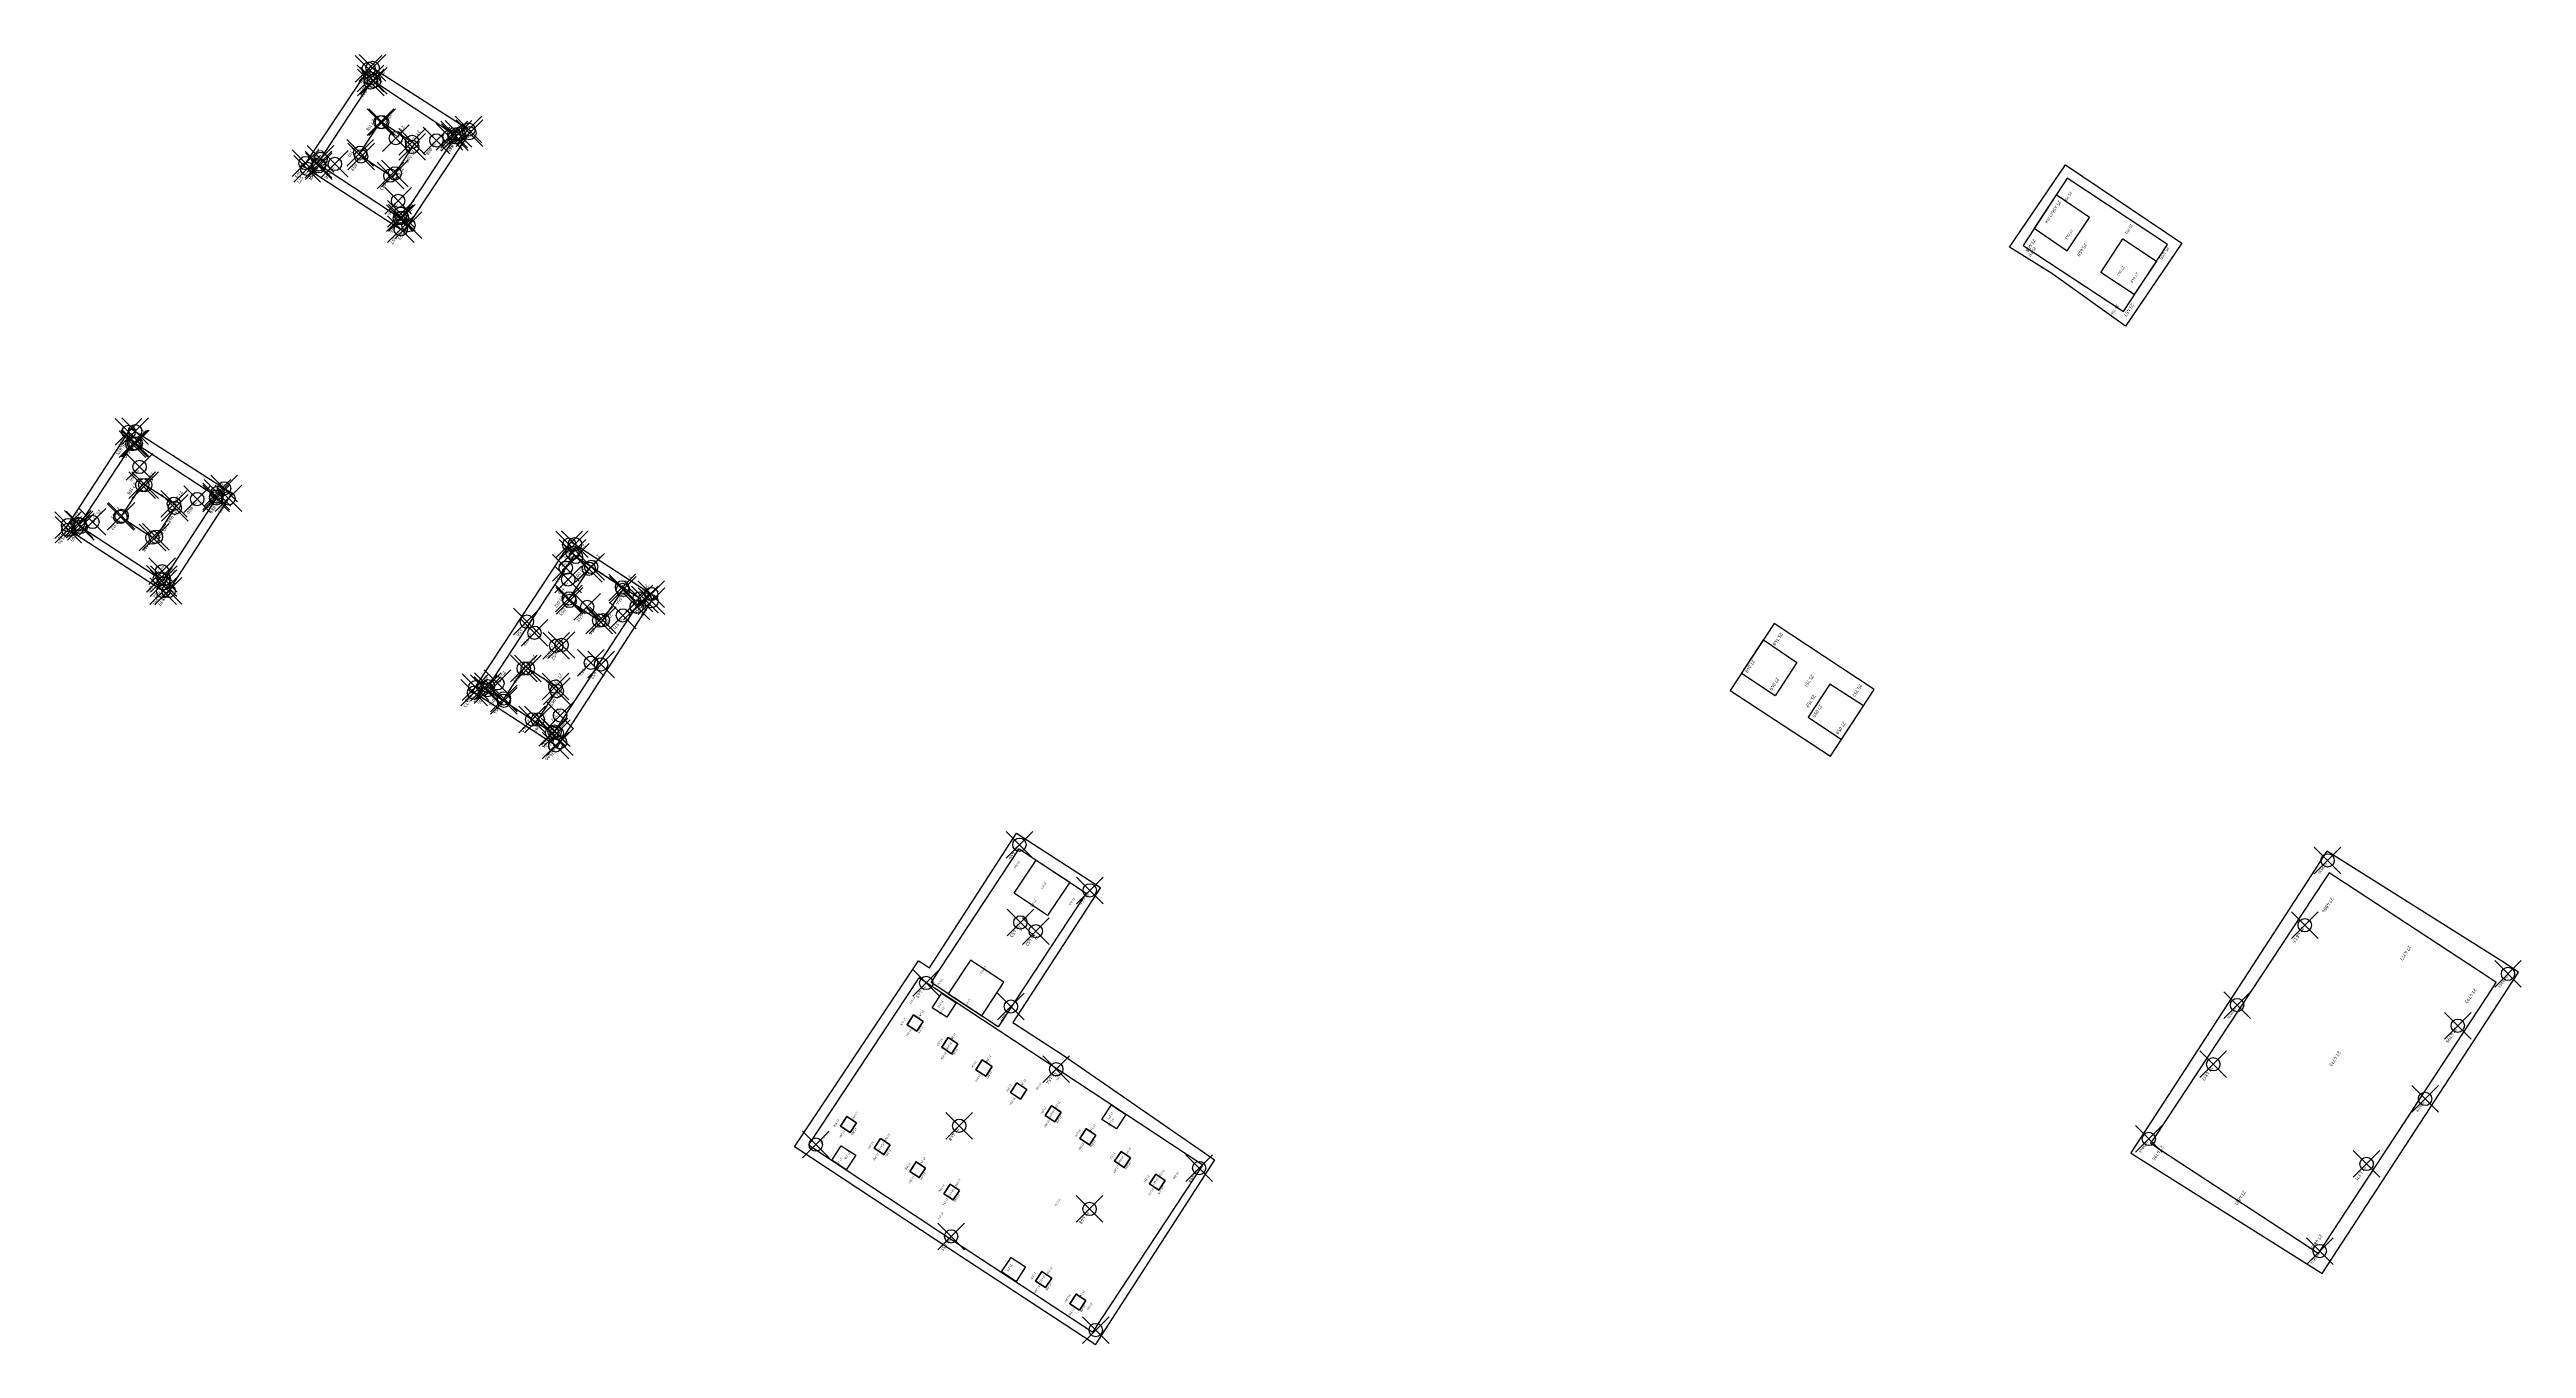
# Model space of a CAD drawing. Header units: millimetres. Extents: x 3214760 to 3224023, y 538957 to 542465.
# Drawn here: x 3221887.74 to 3221924.9, y 541092.93 to 541112.42 of the extents above; entities that cross this region are included whole.
import ezdxf

# ---------------------------------------------------------------- set-up
doc = ezdxf.new("R2010")
doc.units = ezdxf.units.MM
doc.header["$PDMODE"] = 35
doc.header["$PDSIZE"] = 0.2
doc.layers.add('Отметки фундамента', color=7, linetype='Continuous')
doc.layers.add('Фундамент', color=7, linetype='Continuous')
doc.styles.add('СПДС', font='isocpeur.ttf')

msp = doc.modelspace()

# ---------------------------------------------------------------- linework, layer by layer
at = {"layer": 'Отметки фундамента', "color": 2}
for p in [(3221892.52851652, 541112.1294207909, 53.8728), (3221892.588615022, 541112.1443345491, 53.8737), (3221892.558008919, 541111.9859794844, 53.8463), (3221893.875154282, 541111.1562347866, 53.8446), (3221894.025167861, 541111.218992862, 53.8615), (3221894.025277823, 541111.2191599201, 53.86140000000001), (3221894.04064833, 541111.1663030613, 53.9078), (3221891.582202669, 541110.7172075965, 53.8952), (3221891.608392896, 541110.6307710763, 53.9234), (3221891.782063194, 541110.6701759996, 53.8474), (3221893.009410448, 541109.9570036394, 53.845), (3221893.010500053, 541109.7240319399, 53.90340000000001), (3221893.126624149, 541109.7862306077, 53.9153), (3221888.926923832, 541106.6841147098, 53.853), (3221889.012102613, 541106.5086883001, 53.8456), (3221889.023575237, 541106.6947220576, 53.87869999999999), (3221890.261320766, 541105.7692678188, 53.8447), (3221890.360583637, 541105.8358607024, 53.8684), (3221890.425223756, 541105.6865238177, 53.8849), (3221888.017556168, 541105.2856532148, 53.8763), (3221888.022594503, 541105.2163717946, 53.8801), (3221888.164417958, 541105.304154695, 53.8498), (3221895.53961722, 541104.9921092867, 53.82229999999999), (3221895.623365, 541104.9991185158, 53.8356), (3221895.588251446, 541104.866836097, 53.8019), (3221889.446924621, 541104.2942866494, 53.8869), (3221889.452032293, 541104.411720936, 53.8483), (3221889.526399749, 541104.296805395, 53.9245), (3221896.769103519, 541104.2499936286, 53.8404), (3221895.807122439, 541104.0567741127, 53.7981), (3221896.672304254, 541104.1700466952, 53.7959), (3221896.77012304, 541104.1424136556, 53.8116), (3221894.904407844, 541103.8359172358, 53.80209999999999), (3221895.424422793, 541103.4857292539, 53.798), (3221896.01492756, 541103.1946154255, 53.7977), (3221894.110463679, 541102.7703209176, 53.8193), (3221894.13058761, 541102.8527301851, 53.834), (3221894.258964205, 541102.8404200193, 53.7999), (3221895.351531631, 541102.162568444, 53.7992), (3221895.397611373, 541102.0283217034, 53.8224), (3221895.3314809, 541101.9778711289, 53.8257), (3221902.293363852, 541100.4891632678, 53.7917), (3221902.293363852, 541100.4891632678, 53.7917), (3221921.92170717, 541100.253755846, 53.3395), (3221903.347449835, 541099.8039578827, 53.7898), (3221903.347449835, 541099.8039578827, 53.7898), (3221902.308143859, 541099.3221129513, 53.7994), (3221902.308143859, 541099.3221129513, 53.7994), (3221902.537952348, 541099.1910798701, 53.7976), (3221902.537952348, 541099.1910798701, 53.7976), (3221900.894275089, 541098.4139946762, 53.79290000000001), (3221900.894275089, 541098.4139946762, 53.79290000000001), (3221924.627950243, 541098.5506169411, 53.34430000000001), (3221902.164636769, 541098.060637559, 53.795), (3221902.164636769, 541098.060637559, 53.795), (3221920.562845905, 541098.0832143167, 53.3394), (3221902.846681278, 541097.119774606, 53.7999), (3221902.846681278, 541097.119774606, 53.7999), (3221923.384192493, 541096.6748836406, 53.34789999999999), (3221901.390499148, 541096.2712335035, 53.794), (3221919.239001589, 541096.0735039508, 53.3408), (3221899.237557511, 541095.987985988, 53.7968), (3221899.237557511, 541095.987985988, 53.7968), (3221904.99009955, 541095.6368536229, 53.7935), (3221903.346686234, 541095.0227714363, 53.794), (3221903.346686234, 541095.0227714363, 53.794), (3221901.268799347, 541094.6114657914, 53.7969), (3221901.268799347, 541094.6114657914, 53.7969), (3221921.802226166, 541094.3917142759, 53.3534), (3221903.437194697, 541093.2063229899, 53.7854)]:
    msp.add_point(p, dxfattribs=at)
at = {"layer": 'Отметки фундамента', "color": 1}
for p in [(3221892.563043001, 541111.926876963, 54.16769999999999), (3221892.606788845, 541111.9493220311, 54.1704), (3221892.706296539, 541111.33132132, 55.4638), (3221892.729059754, 541111.3326197735, 55.4605), (3221892.936350585, 541111.0922599569, 55.45329999999999), (3221893.179727589, 541111.0358594785, 55.4593), (3221893.181776871, 541110.9607638032, 55.4061), (3221893.544651686, 541111.0580811603, 54.1543), (3221893.743577287, 541111.1136653804, 54.1533), (3221893.811667031, 541111.1469037134, 54.1679), (3221893.820873289, 541111.1046888484, 54.2119), (3221891.77755151, 541110.6969697436, 54.224), (3221891.806941867, 541110.7789064075, 54.1612), (3221892.022717361, 541110.7043991174, 54.1541), (3221892.401400121, 541110.8728398102, 55.4653), (3221892.416585599, 541110.8184286786, 55.40510000000001), (3221892.921758604, 541110.563369539, 55.41979999999999), (3221892.854005092, 541110.5295507337, 55.4287), (3221892.970744548, 541110.1512580041, 54.1517), (3221892.998464091, 541109.8892648229, 54.22159999999999), (3221893.027010876, 541109.8975310832, 54.2373), (3221888.983975588, 541106.4997865866, 54.17139999999999), (3221889.033452182, 541106.5098397816, 54.2264), (3221889.091514087, 541106.158078449, 54.1458), (3221889.130913959, 541105.8860026138, 55.4543), (3221889.177369789, 541105.8861919865, 55.4116), (3221890.242940299, 541105.7158801007, 54.2329), (3221888.384558917, 541105.3317673475, 54.1432), (3221888.803535622, 541105.406643047, 55.4578), (3221888.822635161, 541105.4225643411, 55.45539999999999), (3221889.607945176, 541105.6056500012, 55.4144), (3221889.620152179, 541105.5436218698, 55.41389999999999), (3221889.956176064, 541105.6745357672, 54.1455), (3221890.242064904, 541105.6854491349, 54.2351), (3221888.191724545, 541105.2921667728, 54.1565), (3221888.208020173, 541105.2565390797, 54.1546), (3221889.283402664, 541105.0967687796, 55.454), (3221889.337632998, 541105.109678887, 55.403), (3221889.430007716, 541104.5917891675, 54.14239999999999), (3221895.486239891, 541104.644741944, 54.1449), (3221895.638606845, 541104.8074725238, 54.3299), (3221895.83243139, 541104.6310471984, 55.34749999999999), (3221895.86758432, 541104.6573525514, 55.3967), (3221889.397230814, 541104.4772434355, 54.15), (3221889.454955652, 541104.4760012128, 54.2228), (3221895.523025819, 541104.468365938, 54.1185), (3221896.330213734, 541104.349845601, 55.3975), (3221896.342865816, 541104.3112288322, 55.3997), (3221895.534401235, 541104.184088468, 55.3581), (3221895.543881328, 541104.1472004234, 55.39889999999999), (3221895.987464002, 541103.8525896597, 55.40189999999999), (3221896.041325347, 541103.8574820461, 55.40309999999999), (3221896.343743251, 541103.9300651795, 54.11660000000001), (3221896.549958947, 541104.0620202351, 54.2058), (3221896.593202323, 541104.1842823738, 54.3216), (3221895.01674408, 541103.6691927023, 54.1191), (3221895.344112397, 541103.4743025156, 54.1208), (3221894.854890613, 541103.1331977443, 55.3761), (3221894.915957659, 541103.1343049128, 55.3761), (3221895.864397794, 541103.2198312868, 54.11830000000001), (3221894.312476716, 541102.8102249675, 54.1615), (3221894.319072191, 541102.8678980089, 54.134), (3221894.461602048, 541102.9109199777, 54.1196), (3221895.330017563, 541102.8606831013, 55.3788), (3221895.3521476, 541102.794996638, 55.4108), (3221894.556202802, 541102.6848761163, 55.3612), (3221894.556579297, 541102.6490718112, 55.4097), (3221894.981913509, 541102.3683881315, 55.4064), (3221895.066800055, 541102.3656688861, 55.4062), (3221895.4006957, 541102.4291453266, 54.11830000000001), (3221895.282822198, 541102.1687663379, 54.14069999999999), (3221895.319335932, 541102.1853167838, 54.1269), (3221921.578449999, 541099.2804727602, 55.8297), (3221923.874168003, 541097.7732061011, 55.8259), (3221920.206362256, 541097.1933976598, 55.8277), (3221922.506031467, 541095.6981359149, 55.82309999999999)]:
    msp.add_point(p, dxfattribs=at)
at = {"layer": 'Фундамент', "color": 251, "true_color": 0x636466, "elevation": 53.846}
msp.add_lwpolyline([(3221893.062960573, 541109.6901058551), (3221894.060593275, 541111.196417659), (3221892.553613904, 541112.1668743864), (3221891.549711575, 541110.6687201383)], close=True, dxfattribs=at)
at = {"layer": 'Фундамент', "color": 18, "true_color": 0x000000}
for points, elevation in [([(3221892.586656902, 541111.9627293946), (3221893.837375588, 541111.1297824658), (3221893.014568398, 541109.8786108843), (3221891.76043371, 541110.7082941672)], 54.146), ([(3221892.380892033, 541110.8420012082), (3221892.713829451, 541111.3426487773), (3221893.215499889, 541111.0123037744), (3221892.885864002, 541110.5085106649)], 55.44599999999999)]:
    msp.add_lwpolyline(points, close=True, dxfattribs=dict(at, elevation=elevation))
at = {"layer": 'Фундамент'}
for points, elevation in [([(3221918.887140414, 541108.2717939819), (3221917.781448895, 541109.058056798), (3221917.149893071, 541109.4555437516), (3221917.987581674, 541110.6898232237), (3221919.735917638, 541109.5154559419)], 53.79599999999999), ([(3221890.474486865, 541105.762692067), (3221889.501795847, 541104.258764026), (3221887.987344262, 541105.2391921527), (3221888.960266341, 541106.7353901373)], 53.846), ([(3221889.003479014, 541106.5295154497), (3221890.256203272, 541105.7071737181), (3221889.438264389, 541104.4503539301), (3221888.18027788, 541105.2747187425)], 54.146), ([(3221888.809487628, 541105.4027995374), (3221889.145048394, 541105.9072510359), (3221889.644871694, 541105.581590478), (3221889.31566446, 541105.0759357165)], 55.44599999999999), ([(3221894.086538349, 541102.7858486454), (3221895.568052611, 541105.0352837377), (3221896.818849714, 541104.2174677845), (3221895.354963469, 541101.9626307564)], 53.79599999999999), ([(3221895.606781507, 541104.8282491117), (3221894.290661197, 541102.8246463805), (3221895.300723359, 541102.156932559), (3221896.61906098, 541104.1674010234)], 54.09600000000001), ([(3221913.614984671, 541103.8101811893), (3221912.959151457, 541102.8042345954), (3221914.462352383, 541101.8158827829), (3221915.119420743, 541102.8177635203)], 53.79599999999999), ([(3221900.970724637, 541098.4220505795), (3221902.290460796, 541100.4292001302), (3221903.296786801, 541099.7625825597), (3221901.975649353, 541097.7581473908)], 54.0962), ([(3221905.044275599, 541095.6803654848), (3221902.93077175, 541097.0778327107), (3221900.785487743, 541098.4922483647), (3221899.129011481, 541095.9827569932), (3221901.112145459, 541094.6688466201), (3221903.395580314, 541093.1724702178)], 55.626)]:
    msp.add_lwpolyline(points, close=True, dxfattribs=dict(at, elevation=elevation))
at = {"layer": 'Фундамент', "color": 1, "lineweight": 30, "elevation": 54.09600000000001}
msp.add_lwpolyline([(3221918.857962294, 541108.4898216858), (3221919.519680917, 541109.4973499796), (3221918.014296464, 541110.4901813319), (3221917.353699595, 541109.4825667666)], close=True, dxfattribs=at)
at = {"layer": 'Фундамент', "color": 1, "elevation": 55.396}
for points in [[(3221917.517070622, 541109.7394716581), (3221918.014611312, 541109.4024068017), (3221918.349531559, 541109.9000494701), (3221917.849739259, 541110.2418819527)], [(3221919.020561728, 541108.7467640653), (3221918.518419454, 541109.0769594844), (3221918.850457037, 541109.5810006631), (3221919.351976496, 541109.2440862549)]]:
    msp.add_lwpolyline(points, close=True, dxfattribs=at)
at = {"layer": 'Фундамент', "lineweight": 30}
for points, elevation in [([(3221895.52026374, 541104.1628863285), (3221896.022576402, 541103.8292693369), (3221896.356789583, 541104.3321807958), (3221895.855380571, 541104.6654643085)], 53.396), ([(3221913.632037513, 541102.7250539386), (3221913.128392819, 541103.0555243423), (3221913.455518885, 541103.5637860374), (3221913.956716419, 541103.2232142951)], 55.396), ([(3221894.539748493, 541102.6601786815), (3221895.042176023, 541102.3286201), (3221895.375728568, 541102.8304760524), (3221894.874069978, 541103.161985408)], 53.396), ([(3221914.125318779, 541102.4016163584), (3221914.627438459, 541102.0678228936), (3221914.958050875, 541102.5727021655), (3221914.452190159, 541102.8994224562)], 53.396), ([(3221902.251341715, 541100.6640513953), (3221903.507410746, 541099.844709063), (3221902.194913166, 541097.8227015587), (3221902.948736212, 541097.3297486055), (3221905.134165371, 541095.8198933435), (3221905.221647846, 541095.7610352736), (3221903.429927228, 541092.9849569035), (3221903.397319098, 541093.0064212475), (3221901.499653014, 541094.255032538), (3221898.944022167, 541095.9378097757), (3221898.918972958, 541095.9542984507), (3221900.781060111, 541098.7472727057), (3221900.854381413, 541098.6993251769), (3221900.941378053, 541098.6424348351)], 53.79599999999999), ([(3221902.251341715, 541100.6640513953), (3221903.507410746, 541099.844709063), (3221902.194913166, 541097.8227015587), (3221902.948736212, 541097.3297486055), (3221905.134165371, 541095.8198933435), (3221905.221647846, 541095.7610352736), (3221903.429927228, 541092.9849569035), (3221903.397319098, 541093.0064212475), (3221901.499653014, 541094.255032538), (3221898.944022167, 541095.9378097757), (3221898.918972958, 541095.9542984507), (3221900.781060111, 541098.7472727057), (3221900.854381413, 541098.6993251769), (3221900.941378053, 541098.6424348351)], 53.79599999999999), ([(3221903.048069131, 541099.9287359006), (3221902.715327598, 541099.4281237478), (3221902.212973367, 541099.7613672335), (3221902.54534146, 541100.259103361)], 55.396), ([(3221902.061099915, 541098.4255971271), (3221901.559652784, 541098.757028385), (3221901.223148609, 541098.2488724549), (3221901.727528341, 541097.9197344356)], 55.396)]:
    msp.add_lwpolyline(points, close=True, dxfattribs=dict(at, elevation=elevation))
at = {"layer": 'Фундамент', "elevation": 53.4114}
msp.add_lwpolyline([(3221921.797675247, 541100.2204666279), (3221919.278960559, 541096.3395553194), (3221918.970334307, 541095.8640147118), (3221919.019813796, 541095.8314461038), (3221921.808964217, 541094.0752919021), (3221921.840619673, 541094.0553604339), (3221921.92657903, 541094.1859532128), (3221924.772369649, 541098.5504935787), (3221924.787498989, 541098.5736971884), (3221924.536678049, 541098.7387936574), (3221921.958783179, 541100.3635562992), (3221921.910351322, 541100.3940813116), (3221921.797675247, 541100.2204666279)], dxfattribs=at)
at = {"layer": 'Фундамент', "color": 1, "elevation": 55.71989999999999}
msp.add_lwpolyline([(3221922.027450091, 541100.0100821202), (3221921.942668093, 541100.0658877016), (3221921.875426492, 541099.9637316595), (3221919.333119576, 541096.1093634625), (3221919.26631782, 541096.0078756529), (3221919.41583484, 541095.9094598985), (3221921.612256875, 541094.4688691777), (3221921.785078504, 541094.3551137609), (3221921.886628168, 541094.5093919374), (3221924.388283021, 541098.324553249), (3221924.451346077, 541098.4203610827), (3221924.338999489, 541098.4943103507), (3221922.027450091, 541100.0100821202)], dxfattribs=at)
at = {"layer": 'Фундамент', "color": 4, "ltscale": 20, "elevation": 28.346, "flags": 128}
for points in [[(3221901.344333407, 541098.1176355797), (3221901.20138315, 541097.90046002), (3221900.98420759, 541098.0434102778), (3221901.127157848, 541098.2605858375)], [(3221903.891969782, 541096.4407190934), (3221903.749019524, 541096.2235435334), (3221903.531843964, 541096.3664937913), (3221903.674794223, 541096.5836693512)], [(3221899.837857613, 541095.8289392954), (3221899.694907355, 541095.6117637358), (3221899.477731795, 541095.7547139936), (3221899.620682053, 541095.9718895534)], [(3221902.385493988, 541094.1520228091), (3221902.24254373, 541093.9348472493), (3221902.02536817, 541094.0777975072), (3221902.168318428, 541094.2949730671)]]:
    msp.add_lwpolyline(points, close=True, dxfattribs=at)
at = {"layer": 'Фундамент', "lineweight": 35}
for points, elevation in [([(3221900.849535621, 541097.8376660981), (3221900.753594006, 541097.6919078858), (3221900.608086381, 541097.7876845585), (3221900.704027996, 541097.9334427707)], 55.63259999999999), ([(3221901.369792673, 541097.49821317), (3221901.274290905, 541097.3531231903), (3221901.127613872, 541097.4496695951), (3221901.223115641, 541097.5947595749)], 55.6362), ([(3221901.882777419, 541097.1597160493), (3221901.787110708, 541097.0143754823), (3221901.6373431, 541097.1129561794), (3221901.733009811, 541097.2582967464)], 55.6328), ([(3221902.404666995, 541096.8161955836), (3221902.309000284, 541096.6708550166), (3221902.159232677, 541096.7694357136), (3221902.254899388, 541096.9147762806)], 55.64200000000003), ([(3221899.850532196, 541096.3153944251), (3221899.755415293, 541096.1708891488), (3221899.609072378, 541096.2672156302), (3221899.70418928, 541096.4117209065)], 28.346), ([(3221902.921491962, 541096.475529892), (3221902.826265098, 541096.3308575574), (3221902.681175118, 541096.4263593258), (3221902.776401982, 541096.5710316603)], 55.6364), ([(3221900.354273764, 541095.9828616709), (3221900.258991919, 541095.8381058074), (3221900.113985469, 541095.933552595), (3221900.209267313, 541096.0783084584)], 55.6407), ([(3221903.440562705, 541096.1302732864), (3221903.344511128, 541095.984348016), (3221903.197583508, 541096.0810593636), (3221903.293635086, 541096.2269846338)], 55.64379999999999), ([(3221900.885024814, 541095.6369802123), (3221900.790292778, 541095.4930596395), (3221900.648794547, 541095.5861972305), (3221900.743526584, 541095.7301178036)], 55.63909999999999), ([(3221903.961938413, 541095.7892459993), (3221903.865996798, 541095.6434877871), (3221903.721742108, 541095.7384397468), (3221903.817683724, 541095.8841979591)], 55.6393), ([(3221901.394664166, 541095.3014034244), (3221901.301196689, 541095.1594040199), (3221901.160450221, 541095.252046783), (3221901.253917697, 541095.3940461875)], 55.64199999999999), ([(3221904.481221665, 541095.4503143319), (3221904.385939819, 541095.3055584682), (3221904.242353363, 541095.400070581), (3221904.337635208, 541095.5448264446)], 55.6441), ([(3221902.777091191, 541093.9860882943), (3221902.683403791, 541093.8437547736), (3221902.53664323, 541093.9403561593), (3221902.63033063, 541094.08268968)], 55.6362), ([(3221903.289344262, 541093.6493896873), (3221903.194337321, 541093.5050514691), (3221903.047743817, 541093.6015428931), (3221903.142750758, 541093.7458811114)], 55.6368)]:
    msp.add_lwpolyline(points, close=True, dxfattribs=dict(at, elevation=elevation))

# ---------------------------------------------------------------- texts
at = {"layer": 'Отметки фундамента', "color": 2, "style": 'СПДС'}
for s, height, p in [('25.527', 0.05, (3221892.483827539, 541112.1069979243, 53.8728)), ('25.500', 0.05, (3221892.513319938, 541111.9635566178, 53.8463)), ('25.528', 0.05, (3221892.54392604, 541112.1219116825, 53.8737)), ('25.516', 0.05, (3221893.98047888, 541111.1965699955, 53.8615)), ('25.515', 0.05, (3221893.980588842, 541111.1967370536, 53.86140000000001)), ('25.499', 0.05, (3221893.830465301, 541111.1338119201, 53.8446)), ('25.562', 0.05, (3221893.995959348, 541111.1438801949, 53.9078)), ('25.549', 0.05, (3221891.537513688, 541110.6947847301, 53.8952)), ('25.577', 0.05, (3221891.563703915, 541110.6083482099, 53.9234)), ('25.501', 0.05, (3221891.737374212, 541110.6477531332, 53.8474)), ('25.456', 0.05, (3221917.88769929, 541110.1601673613, 53.802)), ('25.499', 0.05, (3221892.964721467, 541109.9345807729, 53.845)), ('25.557', 0.05, (3221892.965811071, 541109.7016090733, 53.90340000000001)), ('25.569', 0.05, (3221893.081935168, 541109.7638077412, 53.9153)), ('25.458', 0.05, (3221917.506794996, 541109.5856661005, 53.804)), ('25.458', 0.05, (3221918.27648041, 541109.5198450275, 53.8044)), ('25.455', 0.05, (3221919.510231366, 541109.4737209734, 53.8013)), ('25.457', 0.05, (3221918.977062886, 541108.6162397404, 53.8034)), ('25.507', 0.05, (3221888.88223485, 541106.6616918434, 53.853)), ('25.500', 0.05, (3221888.967413631, 541106.4862654336, 53.8456)), ('25.533', 0.05, (3221888.978886255, 541106.672299191, 53.87869999999999)), ('25.499', 0.05, (3221890.216631784, 541105.7468449523, 53.8447)), ('25.522', 0.05, (3221890.315894656, 541105.813437836, 53.8684)), ('25.539', 0.05, (3221890.380534774, 541105.6641009513, 53.8849)), ('25.530', 0.05, (3221887.972867187, 541105.2632303484, 53.8763)), ('25.504', 0.05, (3221888.119728977, 541105.2817318285, 53.8498)), ('25.534', 0.05, (3221887.977905522, 541105.1939489282, 53.8801)), ('25.476', 0.05, (3221895.494928239, 541104.9696864203, 53.82229999999999)), ('25.490', 0.05, (3221895.578676019, 541104.9766956491, 53.8356)), ('25.456', 0.05, (3221895.543562464, 541104.8444132305, 53.8019)), ('25.502', 0.05, (3221889.407343312, 541104.3892980695, 53.8483)), ('25.541', 0.05, (3221889.402235639, 541104.2718637828, 53.8869)), ('25.579', 0.05, (3221889.481710767, 541104.2743825285, 53.9245)), ('27', 0.05, (3221889.452353076, 541104.2388752617, 53.8869)), ('25.450', 0.05, (3221896.627615273, 541104.1476238287, 53.7959)), ('25.494', 0.05, (3221896.724414538, 541104.227570762, 53.8404)), ('25.456', 0.05, (3221894.859718863, 541103.8134943693, 53.80209999999999)), ('25.452', 0.05, (3221895.762433458, 541104.0343512462, 53.7981)), ('25.466', 0.05, (3221896.72543406, 541104.1199907892, 53.8116)), ('25.452', 0.05, (3221895.379733812, 541103.4633063872, 53.798)), ('25.452', 0.05, (3221895.970238578, 541103.172192559, 53.7977)), ('25.473', 0.05, (3221894.065774698, 541102.747898051, 53.8193)), ('25.488', 0.05, (3221894.085898629, 541102.8303073187, 53.834)), ('25.454', 0.05, (3221894.214275223, 541102.8179971528, 53.7999)), ('25.480', 0.05, (3221895.286791918, 541101.9554482624, 53.8257)), ('25.453', 0.05, (3221895.306842649, 541102.1401455774, 53.7992)), ('25.476', 0.05, (3221895.352922392, 541102.0058988369, 53.8224)), ('25.446', 0.05, (3221902.24867487, 541100.4667404013, 53.7917)), ('25.446', 0.05, (3221902.24867487, 541100.4667404013, 53.7917)), ('24.9935', 0.04, (3221921.885955985, 541100.2358175528, 53.3395)), ('25.444', 0.05, (3221903.302760854, 541099.7815350161, 53.7898)), ('25.453', 0.05, (3221902.263454877, 541099.2996900848, 53.7994)), ('25.453', 0.05, (3221902.263454877, 541099.2996900848, 53.7994)), ('11', 0.05, (3221902.313572314, 541099.2667015637, 53.7994)), ('25.452', 0.05, (3221902.493263367, 541099.1686570036, 53.7976)), ('25.452', 0.05, (3221902.493263367, 541099.1686570036, 53.7976)), ('12', 0.05, (3221902.543380803, 541099.1356684825, 53.7976)), ('25.447', 0.05, (3221900.849586107, 541098.3915718097, 53.79290000000001)), ('25.447', 0.05, (3221900.849586107, 541098.3915718097, 53.79290000000001)), ('24.9983', 0.04, (3221924.592199058, 541098.5326786479, 53.34430000000001)), ('25.449', 0.05, (3221902.119947787, 541098.0382146926, 53.795)), ('25.449', 0.05, (3221902.119947787, 541098.0382146926, 53.795)), ('24.9934', 0.04, (3221920.52709472, 541098.0652760237, 3.3441)), ('25.454', 0.05, (3221902.801992297, 541097.0973517394, 53.7999)), ('25.454', 0.05, (3221902.801992297, 541097.0973517394, 53.7999)), ('14', 0.05, (3221902.852109734, 541097.0643632184, 53.7999)), ('25.0019', 0.04, (3221923.348441309, 541096.6569453474, 28.346)), ('25.448', 0.05, (3221901.345810167, 541096.248810637, 53.794)), ('25.448', 0.05, (3221901.345810167, 541096.248810637, 53.794)), ('24.9948', 0.04, (3221919.203250404, 541096.0555656576, 53.3408)), ('25.448', 0.05, (3221904.945410569, 541095.6144307565, 53.7935)), ('25.448', 0.05, (3221903.301997253, 541095.0003485696, 53.794)), ('25.448', 0.05, (3221903.301997253, 541095.0003485696, 53.794)), ('25.451', 0.05, (3221901.224110366, 541094.5890429248, 53.7969)), ('25.0074', 0.04, (3221921.766474981, 541094.3737759826, 53.3534))]:
    msp.add_text(s, height=height, rotation=236.6461111018086, dxfattribs=at).set_placement(p)
at = {"layer": 'Отметки фундамента', "color": 1, "style": 'СПДС'}
for s, height, p in [('25.824', 0.05, (3221892.734933857, 541112.1082347278, 54.1704)), ('25.822', 0.05, (3221892.518354019, 541111.9044540965, 54.16769999999999)), ('27.118', 0.05, (3221892.590327452, 541111.38044585, 55.4638)), ('27.115', 0.05, (3221892.844778141, 541111.4703401594, 55.4605)), ('27.107', 0.05, (3221893.034889228, 541111.2874340358, 55.45329999999999)), ('27.113', 0.05, (3221893.269437023, 541111.2176198812, 55.4593)), ('25.822', 0.05, (3221893.902274306, 541111.3300281526, 54.1679)), ('25.815', 0.05, (3221891.777771159, 541110.943575873, 54.1612)), ('27.119', 0.05, (3221892.307463745, 541110.9887657986, 55.4653)), ('27.060', 0.05, (3221893.190185716, 541110.9183118863, 55.4061)), ('25.808', 0.05, (3221893.499962706, 541111.0356582938, 54.1543)), ('25.807', 0.05, (3221893.698888306, 541111.091242514, 54.1533)), ('25.866', 0.05, (3221893.826098204, 541111.0800555683, 54.2119)), ('25.878', 0.05, (3221891.732862529, 541110.6745468772, 54.224)), ('25.808', 0.05, (3221891.978028379, 541110.6819762508, 54.1541)), ('27.059', 0.05, (3221892.371896617, 541110.7960058119, 55.40510000000001)), ('27.083', 0.05, (3221892.809316111, 541110.5071278672, 55.4287)), ('27.074', 0.05, (3221893.021371509, 541110.6604570599, 55.41979999999999)), ('25.806', 0.05, (3221892.926055567, 541110.1288351375, 54.1517)), ('25.750', 0.04, (3221918.057383447, 541110.2937330634, 54.0961)), ('25.876', 0.05, (3221892.95377511, 541109.8668419564, 54.22159999999999)), ('25.891', 0.05, (3221893.149410646, 541110.0529122229, 54.2373)), ('27.048', 0.04, (3221917.77314901, 541109.9724970364, 55.3938)), ('27.043', 0.04, (3221918.072737274, 541109.7295553704, 55.3885)), ('25.752', 0.04, (3221918.966436298, 541109.8077882379, 54.0978)), ('25.751', 0.04, (3221917.517453371, 541109.4623556441, 54.0972)), ('27.047', 0.04, (3221918.84754759, 541109.1768294476, 55.39270000000001)), ('27.048', 0.04, (3221919.051881785, 541109.0811205844, 55.3935)), ('25.756', 0.04, (3221918.757894941, 541108.5973805866, 54.10160000000001)), ('25.825', 0.05, (3221888.850323149, 541106.535921641, 54.17139999999999)), ('25.880', 0.05, (3221889.141484246, 541106.7194366324, 54.2264)), ('25.800', 0.05, (3221889.046825106, 541106.1356555824, 54.1458)), ('27.066', 0.05, (3221889.275583519, 541106.080872445, 55.4116)), ('27.108', 0.05, (3221889.010738574, 541105.9275000166, 55.4543)), ('27.068', 0.05, (3221889.707985076, 541105.803104847, 55.4144)), ('25.800', 0.05, (3221889.911487083, 541105.6521129006, 54.1455)), ('25.889', 0.05, (3221890.254518843, 541105.6638879508, 54.2351)), ('25.887', 0.05, (3221890.328290466, 541105.9277353158, 54.2329)), ('25.811', 0.05, (3221888.163182597, 541105.4848094868, 54.1565)), ('25.797', 0.05, (3221888.481493668, 541105.5245047332, 54.1432)), ('27.112', 0.05, (3221888.75884664, 541105.3842201805, 55.4578)), ('27.109', 0.05, (3221888.767121328, 541105.5624832863, 55.45539999999999)), ('27.057', 0.05, (3221889.465201149, 541105.2763238841, 55.403)), ('27.068', 0.05, (3221889.619897714, 541105.5125940337, 55.41389999999999)), ('25.809', 0.05, (3221888.163331192, 541105.2341162132, 54.1546)), ('27.108', 0.05, (3221889.238713683, 541105.0743459132, 55.454)), ('25.984', 0.05, (3221895.752777708, 541105.0057409224, 54.3299)), ('25.796', 0.05, (3221889.422433817, 541104.6985307287, 54.14239999999999)), ('25.877', 0.05, (3221889.58332452, 541104.6397936008, 54.2228)), ('25.799', 0.05, (3221895.44155091, 541104.6223190775, 54.1449)), ('27.002', 0.05, (3221895.72712988, 541104.6643036441, 55.34749999999999)), ('27.051', 0.05, (3221895.963969109, 541104.8492544136, 55.3967)), ('27.052', 0.05, (3221896.43500674, 541104.5396663421, 55.3975)), ('25.804', 0.05, (3221889.307368455, 541104.4599569914, 54.15)), ('27.012', 0.05, (3221895.417747559, 541104.2310215511, 55.3581)), ('25.773', 0.05, (3221895.478336838, 541104.4459430714, 54.1185)), ('27.053', 0.05, (3221895.499192347, 541104.1247775567, 55.39889999999999)), ('27.054', 0.05, (3221896.346494184, 541104.2846042023, 55.3997)), ('25.860', 0.05, (3221896.678418201, 541104.2022605146, 54.2058)), ('25.976', 0.05, (3221896.690280484, 541104.4070297797, 54.3216)), ('27.056', 0.05, (3221895.94277502, 541103.8301667933, 55.40189999999999)), ('27.057', 0.05, (3221896.150323389, 541103.9649359457, 55.40309999999999)), ('25.771', 0.05, (3221896.29905427, 541103.907642313, 54.11660000000001)), ('25.773', 0.05, (3221894.949848166, 541103.6730055317, 54.1191)), ('25.775', 0.05, (3221895.285901709, 541103.4829509533, 54.1208)), ('25.748', 0.05, (3221913.709619124, 541103.6770675728, 54.0942)), ('25.788', 0.05, (3221894.284433532, 541103.0333900108, 54.134)), ('25.774', 0.05, (3221894.555609082, 541103.0996834936, 54.1196)), ('27.030', 0.05, (3221894.810201631, 541103.1107748777, 55.3761)), ('27.030', 0.05, (3221895.008587726, 541103.3382607066, 55.3761)), ('27.033', 0.05, (3221895.399769514, 541103.0658132654, 55.3788)), ('25.772', 0.05, (3221895.794817272, 541103.225034915, 54.11830000000001)), ('27.048', 0.05, (3221913.293887183, 541103.2678429778, 55.3939)), ('25.751', 0.05, (3221914.176907612, 541103.0469849478, 54.0971)), ('25.816', 0.05, (3221894.267787734, 541102.7878021012, 54.1615)), ('27.015', 0.05, (3221894.441060106, 541102.7628605501, 80.8112)), ('27.064', 0.05, (3221894.512984882, 541102.6445499292, 55.4097)), ('27.065', 0.05, (3221895.355171403, 541102.7627328166, 55.4108)), ('27.049', 0.05, (3221913.65716217, 541103.0014445795, 55.3953)), ('25.752', 0.05, (3221914.204490851, 541102.7467714656, 54.09749999999999)), ('25.752', 0.05, (3221914.901321914, 541102.9051276877, 54.09839999999999)), ('27.060', 0.05, (3221894.921688427, 541102.373734304, 55.4064)), ('27.060', 0.05, (3221895.114030616, 541102.3619859454, 55.4062)), ('25.772', 0.05, (3221895.37487752, 541102.5346770723, 54.11830000000001)), ('25.781', 0.05, (3221895.443831248, 541102.3340671831, 28.3322)), ('27.055', 0.05, (3221914.301465345, 541102.5955645595, 55.4011)), ('27.058', 0.05, (3221914.653265267, 541102.3425527834, 55.4039)), ('25.795', 0.05, (3221895.238133217, 541102.1463434714, 54.14069999999999)), ('1', 0.05, (3221895.288250654, 541102.1133549503, 54.14069999999999)), ('25.766', 0.03, (3221902.279772891, 541100.2500757354, 54.1121)), ('27.056', 0.03, (3221902.524528844, 541099.670314704, 55.4023)), ('27.057', 0.03, (3221902.677480252, 541099.9366962288, 55.40309999999999)), ('25.765', 0.03, (3221903.104831742, 541099.6998187196, 54.1106)), ('27.4804', 0.05, (3221921.97286837, 541099.7025358703, 55.8264)), ('27.4837', 0.05, (3221921.533761019, 541099.2580498937, 55.8297)), ('27.4777', 0.05, (3221923.139305082, 541098.9804913234, 55.8237)), ('27.075', 0.03, (3221901.772530365, 541098.6732455635, 55.4213)), ('27.277', 0.03, (3221900.705867492, 541098.2174261236, 55.6229)), ('25.767', 0.03, (3221901.115078261, 541098.481899783, 54.1128)), ('27.073', 0.03, (3221901.538642553, 541098.181430316, 55.4185)), ('27.4793', 0.05, (3221924.11790618, 541098.3406620561, 55.8253)), ('27.269', 0.03, (3221900.573905193, 541097.8969359314, 55.6146)), ('27.287', 0.03, (3221900.839682873, 541098.012945417, 55.63259999999999)), ('27.276', 0.03, (3221901.12941069, 541098.1598506324, 55.6221)), ('27.277', 0.03, (3221901.145933167, 541098.0589759663, 55.62319999999999)), ('27.283', 0.03, (3221900.652189166, 541097.7275520813, 55.6286)), ('27.291', 0.03, (3221900.827918672, 541097.7689370082, 55.6374)), ('27.283', 0.03, (3221901.119075306, 541097.5875664577, 55.6285)), ('26.678', 0.03, (3221901.259547595, 541097.5348237403, 55.0237)), ('27.287', 0.03, (3221901.317620904, 541097.6703022451, 55.6328)), ('27.290', 0.03, (3221901.345471213, 541097.4364555855, 55.6362)), ('27.4799', 0.05, (3221923.829479021, 541097.7507832346, 55.8259)), ('27.279', 0.03, (3221901.177480162, 541097.3857434381, 55.625)), ('27.281', 0.03, (3221901.631285043, 541097.2505293027, 55.6265)), ('27.288', 0.03, (3221901.848793518, 541097.3348395014, 55.6339)), ('27.287', 0.03, (3221901.860817064, 541097.0958489162, 55.6328)), ('27.217', 0.03, (3221902.903958361, 541097.0643789907, 55.5625)), ('27.4817', 0.05, (3221920.161673275, 541097.1709747933, 55.8277)), ('27.4773', 0.05, (3221922.080034095, 541097.396487398, 55.8233)), ('27.277', 0.03, (3221901.687627035, 541097.0487551179, 55.6233)), ('27.293', 0.03, (3221902.157729602, 541096.9000064268, 55.6386)), ('27.294', 0.03, (3221902.211157598, 541096.6997249187, 55.6402)), ('27.296', 0.03, (3221902.369428444, 541096.9779340198, 55.64239999999999)), ('27.282', 0.03, (3221902.602178184, 541096.925650462, 55.6281)), ('27.308', 0.03, (3221899.572308852, 541096.3745404077, 55.6536)), ('27.297', 0.03, (3221899.844029018, 541096.4859409427, 55.6425)), ('27.294', 0.03, (3221902.674501403, 541096.5646411396, 55.63970000000001)), ('27.295', 0.03, (3221902.72544496, 541096.3661168868, 55.6405)), ('26.675', 0.03, (3221902.801227845, 541096.5158806215, 55.0205)), ('27.290', 0.03, (3221902.884564505, 541096.6435223713, 55.6364)), ('27.290', 0.03, (3221902.908515914, 541096.428754605, 55.6362)), ('27.277', 0.03, (3221903.678101502, 541096.4841680925, 55.6228)), ('27.276', 0.03, (3221903.690209339, 541096.387503655, 55.62229999999999)), ('27.285', 0.03, (3221899.362720953, 541096.1233928152, 55.6311)), ('27.295', 0.03, (3221899.65426104, 541096.2063684016, 55.641)), ('27.300', 0.03, (3221899.83388062, 541096.2453668646, 55.64589999999999)), ('27.296', 0.03, (3221900.084010707, 541096.0417627685, 55.6415)), ('26.663', 0.03, (3221900.246789634, 541096.0235010266, 55.0086)), ('27.300', 0.03, (3221900.331555117, 541096.1610722846, 55.6461)), ('27.290', 0.03, (3221903.189400571, 541096.2234461217, 55.6364)), ('27.297', 0.03, (3221903.241435706, 541096.021091829, 55.6428)), ('27.298', 0.03, (3221903.412372962, 541096.3007469598, 55.64379999999999)), ('27.296', 0.03, (3221903.417342992, 541096.0640016632, 55.6416)), ('27.294', 0.03, (3221903.947329828, 541095.9516617417, 55.6401)), ('27.4796', 0.05, (3221919.424669701, 541095.9825392748, 55.8256)), ('27.278', 0.03, (3221899.612935455, 541095.7955081891, 55.6239)), ('27.278', 0.03, (3221899.732549512, 541095.8876464108, 55.6238)), ('27.292', 0.03, (3221900.163183526, 541095.8700662848, 55.6381)), ('27.295', 0.03, (3221900.345192137, 541095.9246119749, 55.6407)), ('27.290', 0.03, (3221900.637163233, 541095.7248768344, 30.1855)), ('27.293', 0.03, (3221900.863343547, 541095.8074001228, 55.63909999999999)), ('27.295', 0.03, (3221900.863695208, 541095.5764521962, 55.6414)), ('27.291', 0.03, (3221903.710619814, 541095.8780762468, 55.6371)), ('27.297', 0.03, (3221903.764090783, 541095.6794618678, 55.6434)), ('26.669', 0.03, (3221903.83995807, 541095.8251523562, 55.0152)), ('27.293', 0.03, (3221903.941831288, 541095.7338909946, 55.6393)), ('27.298', 0.03, (3221904.446702009, 541095.6187737479, 55.6441)), ('27.284', 0.03, (3221904.660508688, 541095.5837366832, 55.63030000000001)), ('27.4771', 0.05, (3221922.461342485, 541095.6757130484, 55.82309999999999)), ('27.287', 0.03, (3221900.694150268, 541095.5252400403, 55.6334)), ('27.296', 0.03, (3221901.148074979, 541095.3981107827, 55.6415)), ('26.673', 0.03, (3221901.296942269, 541095.3262735596, 55.0186)), ('27.296', 0.03, (3221901.376726096, 541095.244189828, 55.64199999999999)), ('27.299', 0.03, (3221901.389314455, 541095.4806138288, 55.6451)), ('27.291', 0.03, (3221904.220533231, 541095.5346813903, 55.6369)), ('27.291', 0.03, (3221904.289296135, 541095.3380687543, 55.63670000000001)), ('26.661', 0.03, (3221904.357117722, 541095.4959325365, 55.0068)), ('27.298', 0.03, (3221904.434271703, 541095.3620818348, 55.6441)), ('27.4821', 0.05, (3221920.656466107, 541095.3052272693, 55.8281)), ('27.277', 0.03, (3221901.133531711, 541094.9823442798, 55.6231)), ('27.294', 0.03, (3221901.203049482, 541095.1929039615, 55.6404)), ('27.274', 0.03, (3221902.885992508, 541095.1818937935, 55.6196)), ('27.4832', 0.05, (3221921.806547912, 541094.6478213872, 55.8292)), ('27.276', 0.03, (3221902.164168082, 541094.2018503409, 55.6224)), ('27.290', 0.03, (3221902.768129572, 541094.1609026385, 55.6362)), ('27.291', 0.03, (3221902.522388766, 541094.0781775368, 55.6374)), ('27.299', 0.03, (3221902.579994253, 541093.88071851, 55.6448)), ('26.663', 0.03, (3221902.661993291, 541094.0362297844, 55.0086)), ('27.298', 0.03, (3221902.754257503, 541093.9189492661, 55.6437)), ('27.290', 0.03, (3221903.03974551, 541093.7476170342, 55.6357)), ('27.291', 0.03, (3221903.250910632, 541093.8109971827, 55.63729999999999)), ('27.296', 0.03, (3221903.095187764, 541093.5392111813, 55.6418)), ('27.291', 0.03, (3221903.263505366, 541093.5892763668, 55.6368)), ('27.284', 0.03, (3221903.367939135, 541093.6194693893, 55.6299))]:
    msp.add_text(s, height=height, rotation=236.6461111018086, dxfattribs=at).set_placement(p)

doc.saveas('drawing.dxf')
